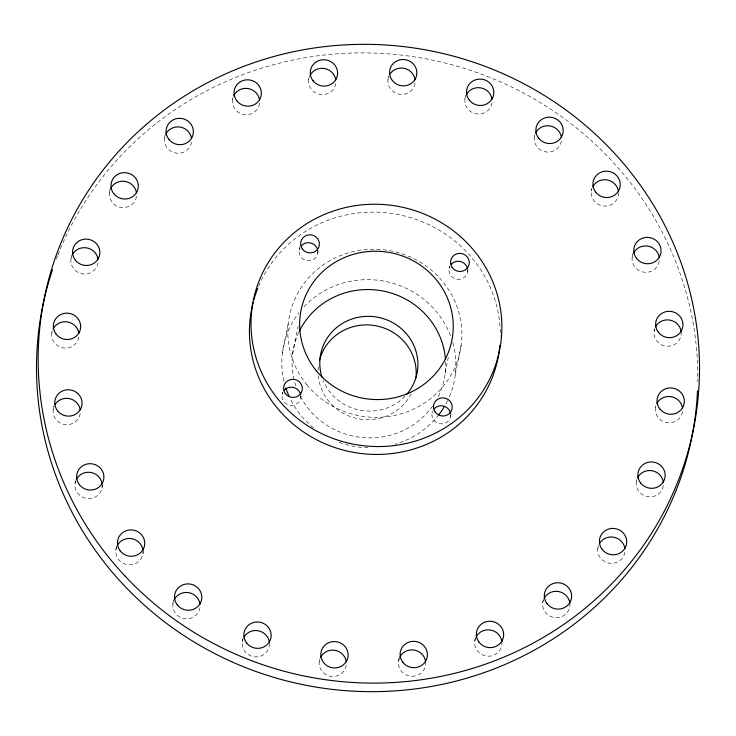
<?xml version="1.0" encoding="UTF-8"?>
<svg xmlns="http://www.w3.org/2000/svg" width="736" height="736" viewBox="0 0 736 736"><rect width="100%" height="100%" fill="white"/><g stroke="black" fill="none" stroke-linecap="round" stroke-linejoin="round"><path stroke-width="0.55" stroke-dasharray="3.68 2.76" d="M51.787 332.948L52.21 330.804M70.969 258.897L71.604 255.686M53.176 409.547L53.811 406.336M109.416 192.436L110.05 189.226M75.044 483.469L75.468 481.335M164.505 138.101L165.14 134.89M102.102 487.398L102.525 485.263M115.883 549.691L116.527 546.471M232.475 99.59L232.898 97.446M142.95 553.619L143.373 551.476M172.932 603.676L173.576 600.466M308.706 79.525L309.129 77.39M299.221 250.047L299.892 246.67M282.366 353.013L288.392 322.58M282.155 394.57L282.606 392.316M292.542 354.274L298.117 326.094M317.713 253.451L318.154 251.197M242.3 641.764L242.935 638.554M300.647 397.964L301.088 395.71M269.781 643.549L269.358 645.693A13.671 13.165 11.2 0 1 252.236 656.402A13.671 13.165 11.2 0 1 243.239 638.452M388.001 79.286L388.636 76.075M319.249 661.351L319.672 659.217M464.95 98.872L465.584 95.662M449.107 268.603L449.549 266.349M432.032 413.126L432.483 410.872M445.151 373.161L448.279 357.383M467.59 272.007L468.041 269.753M398.544 661.112L399.179 657.901M455.326 374.422L461.352 343.997M450.524 416.521L450.966 414.267M534.308 136.96L534.732 134.817M474.766 641.047L475.41 637.836M591.358 190.946L591.781 188.812M618.838 192.74L618.415 194.874A13.671 13.165 11.2 0 1 601.873 205.73A13.671 13.165 11.2 0 1 591.882 188.71M542.745 602.536L543.38 599.325M632.206 257.168L632.84 253.948M597.834 548.2L598.258 546.057M654.065 331.09L654.497 328.946M636.272 481.74L636.695 479.596M655.454 407.689L655.877 405.545M56.313 259.063A331.117 318.918 11.2 0 1 57.546 255.861M57.96 254.794A331.117 318.918 11.2 0 1 429.18 59.45A331.117 318.918 11.2 0 1 697.783 381.653M445.584 361.753A76.903 74.069 11.2 0 1 437.938 397.063M432.621 405.932A76.903 74.069 11.2 0 1 300.306 396.235M295.9 385.903A76.903 74.069 11.2 0 1 298.761 332.433M450.662 414.948A9.402 9.053 11.2 0 1 439.65 423.724A9.402 9.053 11.2 0 1 432.455 411.599M467.7 269.643A9.402 9.053 11.2 0 1 456.716 279.211A9.402 9.053 11.2 0 1 449.843 266.358M258.594 286.24A125.608 120.98 11.2 0 1 399.501 214.838A125.608 120.98 11.2 0 1 500.305 336.315M452.824 342.764A87.161 83.95 11.2 0 1 448.058 399.648M447.58 400.642A87.161 83.95 11.2 0 1 445.528 404.552M438.822 414.681A87.161 83.95 11.2 0 1 395.039 444.25M368.083 447.764A87.161 83.95 11.2 0 1 336.95 441.49M313.508 427.837A87.161 83.95 11.2 0 1 289.956 398.139M284.032 381.441A87.161 83.95 11.2 0 1 298.88 312.754M303.894 306.857A87.161 83.95 11.2 0 1 450.754 336.416M405.002 396.253A49.137 47.325 11.2 0 1 323.205 380.475M199.99 607.605A13.671 13.165 11.2 0 1 182.878 618.314A13.671 13.165 11.2 0 1 173.871 600.374M259.532 103.518A13.671 13.165 11.2 0 1 242.411 114.227A13.671 13.165 11.2 0 1 233.413 96.278M335.763 83.453A13.671 13.165 11.2 0 1 318.642 94.162A13.671 13.165 11.2 0 1 309.644 76.222M80.233 413.476A13.671 13.165 11.2 0 1 63.112 424.184A13.671 13.165 11.2 0 1 54.114 406.235M102.111 483.957A13.671 13.165 11.2 0 1 86.728 498.474A13.671 13.165 11.2 0 1 75.974 480.166M78.844 336.876A13.671 13.165 11.2 0 1 62.302 347.732A13.671 13.165 11.2 0 1 52.311 330.712M98.026 262.826A13.671 13.165 11.2 0 1 80.905 273.534A13.671 13.165 11.2 0 1 71.907 255.585M136.473 196.365A13.671 13.165 11.2 0 1 119.352 207.074A13.671 13.165 11.2 0 1 110.354 189.134M191.562 142.03A13.671 13.165 11.2 0 1 174.441 152.738A13.671 13.165 11.2 0 1 165.434 134.789M681.14 331.577A13.671 13.165 11.2 0 1 666.347 346.168A13.671 13.165 11.2 0 1 654.598 328.854M682.511 411.617A13.671 13.165 11.2 0 1 665.97 422.473A13.671 13.165 11.2 0 1 655.988 405.453M415.058 83.214A13.671 13.165 11.2 0 1 397.937 93.923A13.671 13.165 11.2 0 1 388.939 75.974M492.007 102.801A13.671 13.165 11.2 0 1 474.886 113.51A13.671 13.165 11.2 0 1 465.888 95.56M561.366 140.889A13.671 13.165 11.2 0 1 544.244 151.598A13.671 13.165 11.2 0 1 535.247 133.648M659.263 261.096A13.671 13.165 11.2 0 1 642.142 271.805A13.671 13.165 11.2 0 1 633.144 253.856M317.823 251.086A9.402 9.053 11.2 0 1 306.838 260.654A9.402 9.053 11.2 0 1 299.957 247.802M300.748 395.6A9.402 9.053 11.2 0 1 289.772 405.168A9.402 9.053 11.2 0 1 282.891 392.316M663.329 485.668A13.671 13.165 11.2 0 1 646.217 496.377A13.671 13.165 11.2 0 1 637.21 478.428M624.892 552.129A13.671 13.165 11.2 0 1 607.77 562.838A13.671 13.165 11.2 0 1 598.773 544.888M569.82 603.023A13.671 13.165 11.2 0 1 555.027 617.614A13.671 13.165 11.2 0 1 543.269 600.3M501.842 641.534A13.671 13.165 11.2 0 1 486.459 656.052A13.671 13.165 11.2 0 1 475.704 637.735M142.959 550.178A13.671 13.165 11.2 0 1 127.576 564.696A13.671 13.165 11.2 0 1 116.822 546.379M411.185 393.797A49.137 47.325 11.2 0 1 358.211 418.756A49.137 47.325 11.2 0 1 318.283 375.884M318.108 370.245A49.137 47.325 11.2 0 1 318.329 366.859M346.306 665.28A13.671 13.165 11.2 0 1 329.765 676.136A13.671 13.165 11.2 0 1 319.774 659.116M425.61 661.6A13.671 13.165 11.2 0 1 410.228 676.117A13.671 13.165 11.2 0 1 399.473 657.8M306.756 384.68A87.161 83.95 11.2 0 0 455.86 365.212A87.161 83.95 11.2 0 0 362.002 249.973A87.161 83.95 11.2 0 0 306.756 384.68"/><path stroke-width="1.1" d="M697.507 390.733A331.117 318.918 11.2 0 1 308.623 685.786A331.117 318.918 11.2 0 1 52.495 269.79M299.248 331.393A76.903 74.069 11.2 0 1 382.784 290.968A76.903 74.069 11.2 0 1 445.455 359.462M434.084 408.894A9.402 9.053 11.2 0 1 450.524 413.374M499.854 345.368A125.608 120.98 11.2 0 1 354.274 452.502A125.608 120.98 11.2 0 1 253.156 302.303M253.754 300.104A125.608 120.98 11.2 0 1 257.738 288.319M322.046 377.292A49.137 47.325 11.2 0 1 378.359 317.363A49.137 47.325 11.2 0 1 406.53 394.588M444.415 406.474A87.161 83.95 11.2 0 1 438.822 414.681M289.027 396.134A87.161 83.95 11.2 0 1 285.844 387.863M174.248 599.592A13.671 13.165 11.2 0 1 188.747 592.673A13.671 13.165 11.2 0 1 200.008 604.164M244.03 636.925A13.671 13.165 11.2 0 1 258.548 630.844A13.671 13.165 11.2 0 1 269.376 642.252M233.781 95.505A13.671 13.165 11.2 0 1 248.29 88.587A13.671 13.165 11.2 0 1 259.55 100.078M310.012 75.44A13.671 13.165 11.2 0 1 324.512 68.522A13.671 13.165 11.2 0 1 335.782 80.012M637.588 477.655A13.671 13.165 11.2 0 1 652.087 470.736A13.671 13.165 11.2 0 1 663.348 482.227M54.915 404.708A13.671 13.165 11.2 0 1 69.423 398.627A13.671 13.165 11.2 0 1 80.252 410.035M76.351 479.384A13.671 13.165 11.2 0 1 90.85 472.466A13.671 13.165 11.2 0 1 102.111 483.957M53.093 328.863A13.671 13.165 11.2 0 1 67.602 321.945A13.671 13.165 11.2 0 1 78.862 333.436M72.275 254.812A13.671 13.165 11.2 0 1 86.784 247.894A13.671 13.165 11.2 0 1 98.044 259.385M110.722 188.352A13.671 13.165 11.2 0 1 125.221 181.433A13.671 13.165 11.2 0 1 136.491 192.924M165.812 134.016A13.671 13.165 11.2 0 1 180.311 127.098A13.671 13.165 11.2 0 1 191.572 138.589M655.38 327.005A13.671 13.165 11.2 0 1 669.88 320.086A13.671 13.165 11.2 0 1 681.14 331.577M656.76 403.604A13.671 13.165 11.2 0 1 671.269 396.686A13.671 13.165 11.2 0 1 682.53 408.176M389.73 74.446A13.671 13.165 11.2 0 1 404.248 68.365A13.671 13.165 11.2 0 1 415.067 79.773M466.256 94.788A13.671 13.165 11.2 0 1 480.755 87.869A13.671 13.165 11.2 0 1 492.016 99.36M535.615 132.876A13.671 13.165 11.2 0 1 550.123 125.957A13.671 13.165 11.2 0 1 561.384 137.448M592.664 186.861A13.671 13.165 11.2 0 1 607.163 179.943A13.671 13.165 11.2 0 1 618.433 191.434M633.512 253.083A13.671 13.165 11.2 0 1 648.011 246.155A13.671 13.165 11.2 0 1 659.281 257.655M301.282 245.824A9.402 9.053 11.2 0 1 317.713 250.304M284.206 390.338A9.402 9.053 11.2 0 1 300.647 394.818M599.564 543.361A13.671 13.165 11.2 0 1 614.082 537.28A13.671 13.165 11.2 0 1 624.901 548.688M544.051 598.451A13.671 13.165 11.2 0 1 558.55 591.532A13.671 13.165 11.2 0 1 569.82 603.023M451.159 264.38A9.402 9.053 11.2 0 1 467.59 268.861M476.082 636.962A13.671 13.165 11.2 0 1 490.581 630.044A13.671 13.165 11.2 0 1 501.842 641.534M117.199 545.606A13.671 13.165 11.2 0 1 131.698 538.678A13.671 13.165 11.2 0 1 142.959 550.178M319.525 360.244A49.137 47.325 11.2 0 1 375.526 325.708A49.137 47.325 11.2 0 1 415.969 377.706M320.556 657.266A13.671 13.165 11.2 0 1 335.055 650.348A13.671 13.165 11.2 0 1 346.325 661.839M399.85 657.027A13.671 13.165 11.2 0 1 414.35 650.1A13.671 13.165 11.2 0 1 425.61 661.6M316.333 370.742A76.903 74.069 11.2 0 0 447.893 353.565A76.903 74.069 11.2 0 0 365.084 251.887A76.903 74.069 11.2 0 0 316.333 370.742M302.34 248.952A9.402 9.053 11.2 0 0 318.541 247.811A9.402 9.053 11.2 0 0 309.212 234.821A9.402 9.053 11.2 0 0 302.34 248.952M435.151 412.031A9.402 9.053 11.2 0 0 451.352 410.881A9.402 9.053 11.2 0 0 442.023 397.891A9.402 9.053 11.2 0 0 435.151 412.031M452.226 267.508A9.402 9.053 11.2 0 0 468.418 266.368A9.402 9.053 11.2 0 0 459.089 253.377A9.402 9.053 11.2 0 0 452.226 267.508M278.272 399.464A125.608 120.98 11.2 0 0 493.148 371.404A125.608 120.98 11.2 0 0 357.889 205.326A125.608 120.98 11.2 0 0 278.272 399.464M636.566 258.391A13.671 13.165 11.2 0 0 660.026 255.834A13.671 13.165 11.2 0 0 645.711 237.461A13.671 13.165 11.2 0 0 636.566 258.391M177.293 604.909A13.671 13.165 11.2 0 0 200.753 602.352A13.671 13.165 11.2 0 0 186.438 583.97A13.671 13.165 11.2 0 0 177.293 604.909M658.426 332.322A13.671 13.165 11.2 0 0 681.886 329.765A13.671 13.165 11.2 0 0 667.57 311.383A13.671 13.165 11.2 0 0 658.426 332.322M246.652 642.997A13.671 13.165 11.2 0 0 270.112 640.44A13.671 13.165 11.2 0 0 255.797 622.058A13.671 13.165 11.2 0 0 246.652 642.997M538.669 138.193A13.671 13.165 11.2 0 0 562.129 135.626A13.671 13.165 11.2 0 0 547.814 117.254A13.671 13.165 11.2 0 0 538.669 138.193M469.301 100.105A13.671 13.165 11.2 0 0 492.761 97.548A13.671 13.165 11.2 0 0 478.446 79.166A13.671 13.165 11.2 0 0 469.301 100.105M313.067 80.758A13.671 13.165 11.2 0 0 336.527 78.2A13.671 13.165 11.2 0 0 322.212 59.818A13.671 13.165 11.2 0 0 313.067 80.758M392.352 80.509A13.671 13.165 11.2 0 0 415.812 77.952A13.671 13.165 11.2 0 0 401.497 59.579A13.671 13.165 11.2 0 0 392.352 80.509M236.836 100.823A13.671 13.165 11.2 0 0 260.296 98.265A13.671 13.165 11.2 0 0 245.98 79.884A13.671 13.165 11.2 0 0 236.836 100.823M168.857 139.334A13.671 13.165 11.2 0 0 192.317 136.776A13.671 13.165 11.2 0 0 178.002 118.395A13.671 13.165 11.2 0 0 168.857 139.334M113.776 193.669A13.671 13.165 11.2 0 0 137.227 191.112A13.671 13.165 11.2 0 0 122.912 172.73A13.671 13.165 11.2 0 0 113.776 193.669M75.33 260.13A13.671 13.165 11.2 0 0 98.79 257.572A13.671 13.165 11.2 0 0 84.474 239.191A13.671 13.165 11.2 0 0 75.33 260.13M56.148 334.181A13.671 13.165 11.2 0 0 79.608 331.623A13.671 13.165 11.2 0 0 65.292 313.242A13.671 13.165 11.2 0 0 56.148 334.181M57.537 410.78A13.671 13.165 11.2 0 0 80.997 408.222A13.671 13.165 11.2 0 0 66.682 389.841A13.671 13.165 11.2 0 0 57.537 410.78M120.244 550.914A13.671 13.165 11.2 0 0 143.704 548.357A13.671 13.165 11.2 0 0 129.389 529.984A13.671 13.165 11.2 0 0 120.244 550.914M79.396 484.702A13.671 13.165 11.2 0 0 102.856 482.144A13.671 13.165 11.2 0 0 88.541 463.763A13.671 13.165 11.2 0 0 79.396 484.702M323.601 662.584A13.671 13.165 11.2 0 0 347.061 660.026A13.671 13.165 11.2 0 0 332.746 641.645A13.671 13.165 11.2 0 0 323.601 662.584M602.186 549.433A13.671 13.165 11.2 0 0 625.646 546.866A13.671 13.165 11.2 0 0 611.331 528.494A13.671 13.165 11.2 0 0 602.186 549.433M479.127 642.28A13.671 13.165 11.2 0 0 502.587 639.722A13.671 13.165 11.2 0 0 488.272 621.34A13.671 13.165 11.2 0 0 479.127 642.28M402.896 662.336A13.671 13.165 11.2 0 0 426.356 659.778A13.671 13.165 11.2 0 0 412.04 641.406A13.671 13.165 11.2 0 0 402.896 662.336M547.106 603.768A13.671 13.165 11.2 0 0 570.566 601.211A13.671 13.165 11.2 0 0 556.25 582.829A13.671 13.165 11.2 0 0 547.106 603.768M640.633 482.972A13.671 13.165 11.2 0 0 664.093 480.415A13.671 13.165 11.2 0 0 649.778 462.033A13.671 13.165 11.2 0 0 640.633 482.972M659.815 408.922A13.671 13.165 11.2 0 0 683.275 406.364A13.671 13.165 11.2 0 0 668.96 387.982A13.671 13.165 11.2 0 0 659.815 408.922M595.718 192.179A13.671 13.165 11.2 0 0 619.178 189.621A13.671 13.165 11.2 0 0 604.863 171.24A13.671 13.165 11.2 0 0 595.718 192.179M285.274 393.475A9.402 9.053 11.2 0 0 301.466 392.325A9.402 9.053 11.2 0 0 292.146 379.334A9.402 9.053 11.2 0 0 285.274 393.475M125.083 576.132A331.117 318.918 11.2 0 0 684.222 464.066A331.117 318.918 11.2 0 0 297.234 50.95A331.117 318.918 11.2 0 0 125.083 576.132"/></g></svg>
